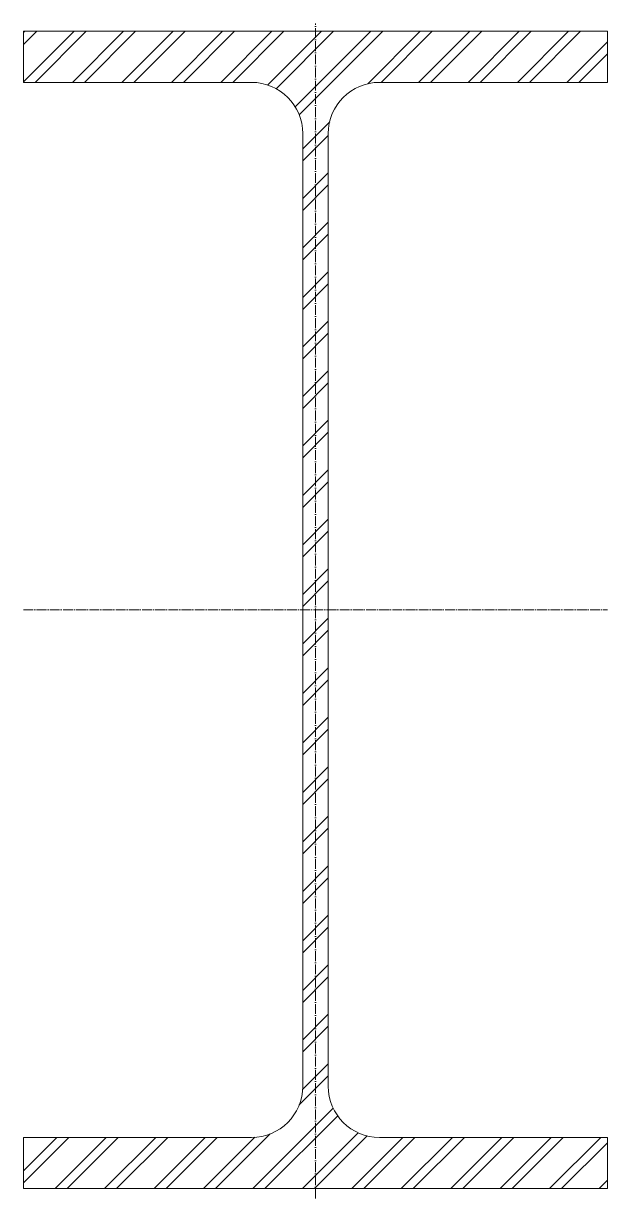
# Model space of a CAD drawing. Header units: metres. Extents: x -149 to 149, y -299 to 298.
import ezdxf

# ---------------------------------------------------------------- set-up
doc = ezdxf.new("R2010")
doc.units = ezdxf.units.M
doc.linetypes.add('MV_hartlijn_staal', pattern=[6.6, 5, -0.8, 0, -0.8])
doc.layers.add('A-DETL-GENF', color=92, linetype='Continuous', lineweight=18)

# ---------------------------------------------------------------- blocks, each defined once
blk = doc.blocks.new('28 Staalprofielen DIN_DIE_DILl 2d - DIE60-4447736-00_0 Basismaterialen')
at = {"layer": 'A-DETL-GENF', "lineweight": 13}
h = blk.add_hatch(dxfattribs=at)
h.set_pattern_fill('FP_516', color=256, style=0, pattern_type=2)
h.set_pattern_definition([(225, (2789.278, 4809.157), (12.57236, -12.57236), []), (225, (2789.278, 4790.107), (12.57236, -12.57236), [])])
h.paths.add_polyline_path([(-148.5, 294), (-148.5, 268), (-32.5, 268), (-29.08, 267.77), (-25.77, 267.11), (-22.55, 266.02), (-19.5, 264.52), (-16.67, 262.62), (-14.12, 260.38), (-11.88, 257.83), (-9.98, 255), (-8.48, 251.95), (-7.39, 248.73), (-6.73, 245.42), (-6.5, 242), (-6.5, -242), (-6.73, -245.42), (-7.39, -248.73), (-8.48, -251.95), (-9.98, -255), (-11.88, -257.83), (-14.12, -260.38), (-16.67, -262.62), (-19.5, -264.52), (-22.55, -266.02), (-25.77, -267.11), (-29.08, -267.77), (-32.5, -268), (-148.5, -268), (-148.5, -294), (148.5, -294), (148.5, -268), (32.5, -268), (29.08, -267.77), (25.77, -267.11), (22.55, -266.02), (19.5, -264.52), (16.67, -262.62), (14.12, -260.38), (11.88, -257.83), (9.98, -255), (8.48, -251.95), (7.39, -248.73), (6.73, -245.42), (6.5, -242), (6.5, 242), (6.73, 245.42), (7.39, 248.73), (8.48, 251.95), (9.98, 255), (11.88, 257.83), (14.12, 260.38), (16.67, 262.62), (19.5, 264.52), (22.55, 266.02), (25.77, 267.11), (29.08, 267.77), (32.5, 268), (148.5, 268), (148.5, 294)])
at = {"layer": 'A-DETL-GENF'}
for p, q in [((148.5, 294), (-148.5, 294)), ((-148.5, 294), (-148.5, 268)), ((148.5, 294), (-148.5, 294)), ((-148.5, 294), (-148.5, 268)), ((148.5, 268), (148.5, 294)), ((148.5, 294), (148.5, 268)), ((-148.5, 268), (-32.5, 268)), ((-148.5, 268), (-32.5, 268)), ((32.5, 268), (148.5, 268)), ((148.5, 268), (32.5, 268)), ((-6.5, 242), (-6.5, -242)), ((-6.5, -242), (-6.5, 242)), ((6.5, -242), (6.5, 242)), ((6.5, -242), (6.5, 242)), ((-32.5, -268), (-148.5, -268)), ((-148.5, -268), (-148.5, -294)), ((-148.5, -294), (-148.5, -268)), ((-148.5, -268), (-32.5, -268)), ((148.5, -268), (32.5, -268)), ((148.5, -268), (32.5, -268)), ((148.5, -294), (148.5, -268)), ((148.5, -294), (148.5, -268)), ((-148.5, -294), (148.5, -294)), ((148.5, -294), (-148.5, -294))]:
    blk.add_line(p, q, dxfattribs=at)
at = {"layer": 'A-DETL-GENF', "linetype": 'MV_hartlijn_staal', "lineweight": 13}
for p, q in [((0, -299), (0, 297.92)), ((-148.5, 0), (148.5, 0))]:
    blk.add_line(p, q, dxfattribs=at)
at = {"layer": 'A-DETL-GENF'}
for centre, start, end in [((-32.5, 242), 360, 90), ((-32.5, 242), 360, 90), ((32.5, 242), 90, 180), ((32.5, 242), 90, 180), ((-32.5, -242), 270, 360), ((-32.5, -242), 270, 0), ((32.5, -242), 180, 270), ((32.5, -242), 180, 270)]:
    blk.add_arc(centre, 26, start, end, dxfattribs=at)

msp = doc.modelspace()

# ---------------------------------------------------------------- block references
msp.add_blockref('28 Staalprofielen DIN_DIE_DILl 2d - DIE60-4447736-00_0 Basismaterialen', (0, 0))

doc.saveas('drawing.dxf')
